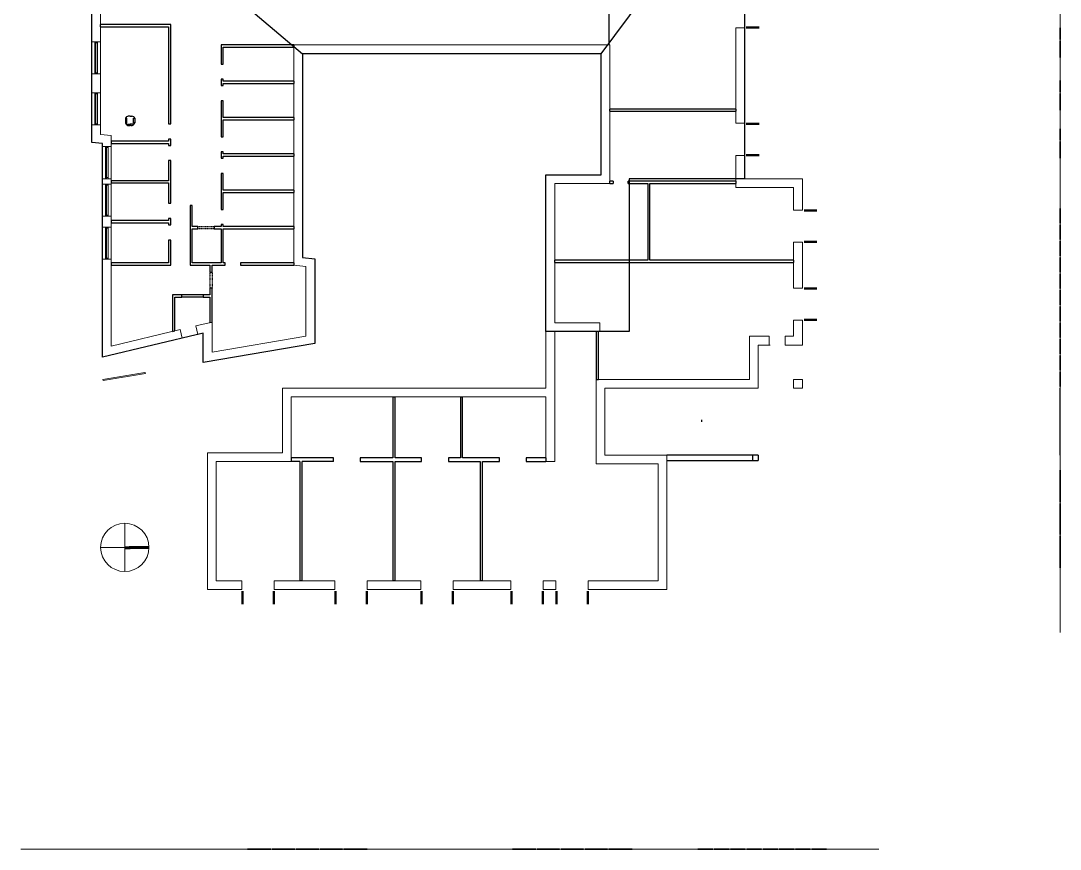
# Model space of a CAD drawing. Header units: inches. Extents: x -3048 to 2593, y -3508 to 2302.
# Drawn here: x -1662 to 660, y -487 to 1364 of the extents above; entities that cross this region are included whole.
import ezdxf

# ---------------------------------------------------------------- set-up
doc = ezdxf.new("R2010")
doc.units = ezdxf.units.IN
doc.header["$MEASUREMENT"] = 0
doc.linetypes.add('Dash 1_16_', pattern=[0.125, 0.0625, -0.0625])
doc.linetypes.add('Overhead', pattern=[0.15625, 0.09375, -0.0625])
for name, color, linetype, lineweight in [('A-AREA', 32, 'Continuous', 30), ('A-DOOR', 31, 'Continuous', 30), ('A-DOOR-GLAZ', 31, 'Continuous', 50), ('A-FLOR', 140, 'Continuous', 30), ('A-FLOR-HRAL', 11, 'Continuous', 9), ('A-GENM', 13, 'Continuous', 30), ('A-GLAZ', 151, 'Continuous', 30), ('A-ROOF', 132, 'Continuous', 13), ('A-WALL', 113, 'Continuous', 13), ('C-NORTH', 7, 'Continuous', 13), ('C-TOPO', 7, 'Dash 1_16_', 9), ('I-FURN', 30, 'Continuous', 30), ('I-WALL', 2, 'Continuous', 30), ('L-SITE-WALL', 31, 'Continuous', 30), ('S-STRS-MBND', 31, 'Continuous', 30)]:
    doc.layers.add(name, color=color, linetype=linetype, lineweight=lineweight)
doc.layers.get('A-DOOR').off()

# ---------------------------------------------------------------- blocks, each defined once
blk = doc.blocks.new('Opening-Arched - 36_ x 84_-103394-Level 1 New')
at = {"layer": 'A-GENM', "linetype": 'Overhead'}
for p, q in [((-18.3, 2.4), (17.7, 2.4)), ((-18.3, -2.4), (17.7, -2.4))]:
    blk.add_line(p, q, dxfattribs=at)
blk = doc.blocks.new('Double-Glass 1 - 72_ x 84_-106700-Level 1 New')
at = {"layer": 'A-DOOR-GLAZ'}
for p, q in [((-35, 42.6), (-35, 13.8)), ((35, 13.8), (35, 42.6))]:
    blk.add_line(p, q, dxfattribs=at)
blk = doc.blocks.new('Golden Proportion - Wood 6_w-135343-Level 1 New')
at = {"layer": 'A-GLAZ', "lineweight": 20}
for p, q in [((-34.8, 3), (-36, 3)), ((-34.8, 1), (-34.8, 3)), ((-32.8, 2.5), (-34.8, 2.5)), ((-34.8, 2.5), (-34.8, 1)), ((-34.8, 1), (-32.8, 1)), ((-33.5, 1), (-34.8, 1)), ((-33.5, -3), (-33.5, 1)), ((-32.8, 1), (-32.8, 2.5)), ((-7.5, 2.5), (-9.5, 2.5)), ((-9.5, 2.5), (-9.5, 1)), ((-9.5, 1), (-7.5, 1)), ((-7.5, 1), (-7.5, 2.5)), ((34.7, 2.5), (32.7, 2.5)), ((32.7, 2.5), (32.7, 1)), ((32.7, 1), (34.7, 1)), ((34.7, 1), (33.5, 1)), ((33.5, 1), (33.5, -3)), ((34.7, 3), (34.7, 1)), ((36, 3), (34.7, 3)), ((34.7, 1), (34.7, 2.5)), ((-36, -3), (-33.5, -3)), ((33.5, -3), (36, -3))]:
    blk.add_line(p, q, dxfattribs=at)
at = {"layer": 'A-GLAZ', "lineweight": 9}
for p, q in [((34.7, 3), (-34.8, 3)), ((-32.8, 2.5), (-9.5, 2.5)), ((-9.5, 1), (-32.8, 1)), ((-7.5, 2.5), (32.7, 2.5)), ((32.7, 1), (-7.5, 1)), ((-33.5, -3), (33.5, -3))]:
    blk.add_line(p, q, dxfattribs=at)
at = {"layer": 'A-GLAZ', "lineweight": 30}
for p, q in [((-9.5, 2), (-32.8, 2)), ((-32.8, 2), (-32.8, 1.5)), ((-32.8, 1.5), (-9.5, 1.5)), ((-9.5, 1.5), (-9.5, 2)), ((32.7, 2), (-7.5, 2)), ((-7.5, 2), (-7.5, 1.5)), ((-7.5, 1.5), (32.7, 1.5)), ((32.7, 1.5), (32.7, 2))]:
    blk.add_line(p, q, dxfattribs=at)
blk = doc.blocks.new('OfficeChair - OfficeChair-132399-Level 1 New')
at = {"layer": 'I-FURN', "color": 50}
for p, q in [((-10.6, -5.7), (-10.6, 4.3)), ((-10.6, 4.3), (-7.5, 4.3)), ((-9, 7.3), (0, 7.3)), ((-7.5, 4.3), (-7.5, -5.9)), ((-2, 10.6), (0, 10.6)), ((2, 10.6), (0, 10.6)), ((9, 7.3), (0, 7.3)), ((10.6, 4.3), (7.5, 4.3)), ((7.5, 4.3), (7.5, -5.9)), ((10.6, -5.7), (10.6, 4.3)), ((-7.5, -5.9), (-10.6, -5.9)), ((0, -10.4), (-4, -10.4)), ((0, -10.4), (4, -10.4)), ((7.5, -5.9), (10.6, -5.9))]:
    blk.add_line(p, q, dxfattribs=at)
for centre, radius, start, end in [((-2, 1.6), 9, 90, 162.9101), ((2, 1.6), 9, 17.0899, 90), ((-4, -3.4), 7, 199.3988, 270), ((4, -3.4), 7, 270, 340.6012)]:
    blk.add_arc(centre, radius, start, end, dxfattribs=at)
blk = doc.blocks.new('Opening-Arched - 48_ x 84_-104209-Level 1 New')
at = {"layer": 'A-GENM', "color": 50, "lineweight": 30}
for p, q in [((-24.3, 2.4), (23.7, 2.4)), ((-24.3, -2.4), (23.7, -2.4))]:
    blk.add_line(p, q, dxfattribs=at)

msp = doc.modelspace()

# ---------------------------------------------------------------- linework, layer by layer
at = {"layer": 'A-AREA'}
for p, q in [((-1539.1, 1719.2), (-1032.3, 1290.7)), ((-365.8, 1290.7), (-45.2, 1719.2)), ((-348.7, 1438.2), (-348.7, 1310.2))]:
    msp.add_line(p, q, dxfattribs=at)
msp.add_lwpolyline([(-1503.1, 1441.1), (-1539.1, 1444.3), (-1539.1, 1719.2), (-45.2, 1719.2), (-45.2, 1011.1), (-302.8, 1011.1), (-302.8, 669.6), (-488.8, 669.6), (-488.8, 1020.2), (-365.8, 1020.2), (-365.8, 1290.7), (-1032.3, 1290.7), (-1032.3, 835.5), (-1005.3, 832.5), (-1005.3, 643), (-1254.1, 600.5), (-1254.1, 666.3), (-1479.1, 612.3), (-1479.1, 1090.3), (-1503.1, 1092.4)], close=True, dxfattribs=at)
at = {"layer": 'A-FLOR', "extrusion": (1, 0, -1.83697e-16)}
for p, q in [((659.8, 393.5, 113.3), (659.8, 543.5, 113.3)), ((659.8, 393.5, 106.7), (659.8, 543.5, 106.7)), ((659.8, 393.5, 100.1), (659.8, 543.5, 100.1)), ((659.8, 393.5, 93.4), (659.8, 543.5, 93.4)), ((659.8, 393.5, 86.8), (659.8, 543.5, 86.8)), ((659.8, 393.5, 80.2), (659.8, 543.5, 80.2)), ((659.8, 393.5, 73.6), (659.8, 543.5, 73.6)), ((659.8, 393.5, 67), (659.8, 543.5, 67)), ((659.8, 393.5, 60.4), (659.8, 543.5, 60.4)), ((659.8, 393.5, 53.8), (659.8, 543.5, 53.8)), ((659.8, 393.5, 47.1), (659.8, 543.5, 47.1)), ((659.8, 393.5, 40.5), (659.8, 543.5, 40.5)), ((659.8, 393.5, 33.9), (659.8, 543.5, 33.9)), ((659.8, 393.5, 27.3), (659.8, 543.5, 27.3)), ((659.8, 393.5, 20.7), (659.8, 543.5, 20.7)), ((659.8, 393.5, 13.1), (659.8, 543.5, 13.1)), ((659.8, 393.5, 6.5), (659.8, 543.5, 6.5)), ((659.8, 393.5, 121), (659.8, 543.5, 121))]:
    msp.add_line(p, q, dxfattribs=at)
at = {"layer": 'A-FLOR-HRAL'}
for p, q in [((-1478.2, 562.2), (-1384.8, 578.1)), ((-1478.2, 562.2), (-1477.8, 560.2)), ((-1477.8, 560.2), (-1383.2, 576.3)), ((-1384.8, 578.1), (-1383.2, 576.3))]:
    msp.add_line(p, q, dxfattribs=at)
at = {"layer": 'A-GLAZ', "extrusion": (1, 0, -1.83697e-16), "elevation": 659.8}
for points in [[(1322.6, 157.7), (1348.6, 157.7), (1348.6, 196.3), (1322.6, 196.3)], [(1282.5, 157.7), (1319.6, 157.7), (1319.6, 196.3), (1282.5, 196.3)], [(1204.6, 157.7), (1230.6, 157.7), (1230.6, 196.3), (1204.6, 196.3)], [(1164.5, 157.7), (1201.6, 157.7), (1201.6, 196.3), (1164.5, 196.3)], [(1097.1, 157.7), (1123.1, 157.7), (1123.1, 196.3), (1097.1, 196.3)], [(1057, 157.7), (1094.1, 157.7), (1094.1, 196.3), (1057, 196.3)], [(911.7, 289.9), (944.8, 289.9), (944.8, 307.4), (911.7, 307.4)], [(875.2, 289.9), (908.3, 289.9), (908.3, 307.4), (875.2, 307.4)], [(838.7, 289.9), (871.8, 289.9), (871.8, 307.4), (838.7, 307.4)], [(802.3, 289.9), (835.3, 289.9), (835.3, 307.4), (802.3, 307.4)], [(765.8, 289.9), (798.9, 289.9), (798.9, 307.4), (765.8, 307.4)], [(729.3, 289.9), (762.4, 289.9), (762.4, 307.4), (729.3, 307.4)], [(692.8, 289.9), (725.9, 289.9), (725.9, 307.4), (692.8, 307.4)], [(656.3, 289.9), (689.4, 289.9), (689.4, 307.4), (656.3, 307.4)], [(619.9, 289.9), (652.9, 289.9), (652.9, 307.4), (619.9, 307.4)], [(583.4, 289.9), (616.5, 289.9), (616.5, 307.4), (583.4, 307.4)], [(546.9, 289.9), (580, 289.9), (580, 307.4), (546.9, 307.4)], [(288.8, 158.9), (360.2, 158.9), (360.2, 206.1), (288.8, 224)], [(216, 158.9), (285.8, 158.9), (285.8, 224.9), (216, 242.3)], [(141.6, 158.9), (213, 158.9), (213, 243), (141.6, 260.9)]]:
    msp.add_lwpolyline(points, close=True, dxfattribs=at)
at = {"layer": 'A-GLAZ', "extrusion": (0, -1, 6.12323e-17), "elevation": 487.1}
for points in [[(-1155.1, 123.1), (-1103.3, 123.1), (-1103.3, 214.2), (-1155.1, 214.2)], [(-1100.3, 123.1), (-1050, 123.1), (-1050, 214.2), (-1100.3, 214.2)], [(-1047, 123.1), (-996.4, 123.1), (-996.4, 214.2), (-1047, 214.2)], [(-993.4, 123.1), (-943.1, 123.1), (-943.1, 214.2), (-993.4, 214.2)], [(-940.1, 123.1), (-888.3, 123.1), (-888.3, 214.2), (-940.1, 214.2)], [(-563.4, 123.1), (-511.5, 123.1), (-511.5, 214.2), (-563.4, 214.2)], [(-508.5, 123.1), (-458.2, 123.1), (-458.2, 214.2), (-508.5, 214.2)], [(-455.2, 123.1), (-404.6, 123.1), (-404.6, 214.2), (-455.2, 214.2)], [(-401.6, 123.1), (-351.3, 123.1), (-351.3, 214.2), (-401.6, 214.2)], [(-348.3, 123.1), (-296.5, 123.1), (-296.5, 214.2), (-348.3, 214.2)], [(-149.3, 289.9), (-116.2, 289.9), (-116.2, 307.4), (-149.3, 307.4)], [(-113, 289.9), (-79.9, 289.9), (-79.9, 307.4), (-113, 307.4)], [(-76.7, 289.9), (-43.7, 289.9), (-43.7, 307.4), (-76.7, 307.4)], [(-40.3, 289.9), (-7.2, 289.9), (-7.2, 307.4), (-40.3, 307.4)], [(-4, 289.9), (29.1, 289.9), (29.1, 307.4), (-4, 307.4)], [(32.3, 289.9), (65.3, 289.9), (65.3, 307.4), (32.3, 307.4)], [(68.5, 289.9), (101.6, 289.9), (101.6, 307.4), (68.5, 307.4)], [(104.8, 289.9), (137.9, 289.9), (137.9, 307.4), (104.8, 307.4)]]:
    msp.add_lwpolyline(points, close=True, dxfattribs=at)
at = {"layer": 'A-ROOF', "extrusion": (1, 0, -1.83697e-16)}
for p, q in [((659.8, 1807.9), (659.8, -3.1)), ((659.8, 1011.1, 519), (659.8, 1011.1, 546.1)), ((659.8, 1011.1, 546.1), (659.8, 963.5, 546.1)), ((659.8, 963.5, 522), (659.8, 1011.1, 522)), ((659.8, 978.5, 322.8), (659.8, 978.5, 432)), ((659.8, 978.5, 432), (659.8, 650.2, 432)), ((659.8, 963.5, 546.1), (659.8, 925.1, 525.2)), ((659.8, 925.1, 501.1), (659.8, 963.5, 522)), ((659.8, 963.5, 546.1), (659.8, 963.5, 519)), ((659.8, 925.1, 525.2), (659.8, 925.1, 522.2)), ((659.8, 925.1, 522.2), (659.8, 924.3, 516.7)), ((659.8, 913.4, 491.7), (659.8, 925.1, 491.7)), ((659.8, 925.1, 491.7), (659.8, 925.1, 498.1)), ((659.8, 925.1, 498.1), (659.8, 924.2, 492.6)), ((659.8, 925.1, 498.1), (659.8, 925.1, 522.2)), ((659.8, 924.3, 516.7), (659.8, 914.1, 516.7)), ((659.8, 924.3, 516.7), (659.8, 924.1, 492.6)), ((659.8, 924.2, 492.6), (659.8, 914.3, 492.6)), ((659.8, 914.3, 492.6), (659.8, 913.4, 498.1)), ((659.8, 914.1, 516.7), (659.8, 914.3, 492.6)), ((659.8, 914.1, 516.7), (659.8, 913.4, 522.2)), ((659.8, 913.4, 522.2), (659.8, 913.4, 525.2)), ((659.8, 913.4, 525.2), (659.8, 650.2, 657.1)), ((659.8, 650.2, 633.2), (659.8, 913.4, 501.1)), ((659.8, 913.4, 522.2), (659.8, 913.4, 491.7)), ((659.8, 650.2, 432), (659.8, 520.5, 322.8)), ((659.8, 650.2, 657.1), (659.8, 650.2, 630.2)), ((659.8, 543.5, 282), (659.8, 520.5, 262.6)), ((659.8, 520.5, 250.7), (659.8, 543.5, 270.1)), ((659.8, 520.5, 250.7), (659.8, 543.5, 250.7)), ((659.8, 520.5, 262.6), (659.8, 520.5, 250.7)), ((659.8, 393.5, 243), (659.8, 393.5, 254.9))]:
    msp.add_line(p, q, dxfattribs=at)
at = {"layer": 'A-ROOF', "extrusion": (0, -1, 6.12323e-17)}
for p, q in [((-1661.8, -487.1), (255, -487.1)), ((-1245.2, -487.1, 277.8), (-1539.1, -487.1, 330)), ((-1539.1, -487.1, 330), (-1539.1, -487.1, 318.1)), ((-1539.1, -487.1, 330), (-1245.2, -487.1, 330)), ((-1503.3, -487.1, 311.7), (-1503.3, -487.1, 323.6)), ((-1479.2, -487.1, 307.4), (-1479.2, -487.1, 319.4)), ((-1254.1, -487.1, 267.3), (-1254.1, -487.1, 279.4)), ((-1245.2, -487.1, 265.8), (-1245.2, -487.1, 277.8)), ((-1245.2, -487.1, 277.8), (-1245.2, -487.1, 330)), ((-1245.2, -487.1, 330), (-336.3, -487.1, 330)), ((-339.4, -487.1, 326.2), (-1245.2, -487.1, 326.2)), ((-218.8, -487.1, 326.2), (-339.4, -487.1, 326.2)), ((-339.4, -487.1, 326.2), (-302.7, -487.1, 372.1)), ((-302.7, -487.1, 372.1), (-182.6, -487.1, 372.1)), ((-302.4, -487.1, 657.1), (-302.7, -487.1, 654.1)), ((84.1, -487.1, 633.2), (-302.4, -487.1, 657.1)), ((-218.8, -487.1, 314.2), (-218.8, -487.1, 326.2)), ((-182.6, -487.1, 322.8), (-182.6, -487.1, 432)), ((-182.6, -487.1, 432), (83.9, -487.1, 432)), ((83.9, -487.1, 432), (171.4, -487.1, 322.8)), ((83.9, -487.1, 630.2), (84.1, -487.1, 633.2))]:
    msp.add_line(p, q, dxfattribs=at)
at = {"layer": 'A-ROOF', "extrusion": (1, 0, -1.83697e-16), "elevation": 659.8}
for points in [[(1719.2, 318.1), (1011.1, 318.1), (1011.1, 330), (1719.2, 330)], [(978.5, 310.6), (520.5, 310.6), (520.5, 322.8), (978.5, 322.8)], [(459, 226.6), (459, 238.5), (108.5, 326.2), (108.5, 314.2)]]:
    msp.add_lwpolyline(points, close=True, dxfattribs=at)
at = {"layer": 'A-ROOF', "extrusion": (0, -1, 6.12323e-17), "elevation": 487.1}
msp.add_lwpolyline([(-218.8, 314.2), (-1245.2, 314.2)], dxfattribs=at)
for points in [[(-218.8, 250.7), (-152.7, 250.7), (-152.7, 262.6), (-218.8, 262.6)], [(-182.6, 310.6), (171.4, 310.6), (171.4, 322.8), (-182.6, 322.8)]]:
    msp.add_lwpolyline(points, close=True, dxfattribs=at)
at = {"layer": 'A-WALL'}
for p, q in [((-1503.1, 1441.1), (-1503.1, 1092.4)), ((-1483.6, 1110.2), (-1483.6, 1459)), ((-45.2, 1348.4), (-64.7, 1348.4)), ((-64.7, 1348.4), (-64.7, 1135.1)), ((-45.2, 1135.1), (-45.2, 1348.4)), ((-1503.1, 1317.4), (-1483.6, 1317.4)), ((-1051.8, 1310.2), (-1051.8, 818.1)), ((-346.3, 1310.2), (-1051.8, 1310.2)), ((-346.3, 1000.7), (-346.3, 1310.2)), ((-1032.3, 835.5), (-1032.3, 1290.7)), ((-1032.3, 1290.7), (-365.8, 1290.7)), ((-365.8, 1290.7), (-365.8, 1020.2)), ((-1483.6, 1245.4), (-1503.1, 1245.4)), ((-1503.1, 1203.4), (-1483.6, 1203.4)), ((-1483.6, 1131.4), (-1503.1, 1131.4)), ((-64.7, 1135.1), (-45.2, 1135.1)), ((-1503.1, 1092.4), (-1479.1, 1090.3)), ((-1459.6, 1108.1), (-1483.6, 1110.2)), ((-1459.6, 637), (-1459.6, 1108.1)), ((-1479.1, 1090.3), (-1479.1, 612.3)), ((-1479.1, 1083.3), (-1459.6, 1083.3)), ((-45.2, 1063.1), (-64.7, 1063.1)), ((-64.7, 1063.1), (-64.7, 991.6)), ((-45.2, 1011.1), (-45.2, 1063.1)), ((-1459.6, 1011.3), (-1479.1, 1011.3)), ((-1479.1, 999.3), (-1459.6, 999.3)), ((-365.8, 1020.2), (-488.8, 1020.2)), ((-488.8, 1020.2), (-488.8, 543.3)), ((-469.3, 1000.7), (-346.3, 1000.7)), ((-469.3, 689.1), (-469.3, 1000.7)), ((83.8, 1011.1), (-45.2, 1011.1)), ((83.8, 941.3), (83.8, 1011.1)), ((-64.7, 991.6), (64.3, 991.6)), ((64.3, 991.6), (64.3, 941.3)), ((64.3, 941.3), (83.8, 941.3)), ((-1459.6, 927.3), (-1479.1, 927.3)), ((-1479.1, 903.3), (-1459.6, 903.3)), ((83.8, 869.3), (64.3, 869.3)), ((64.3, 869.3), (64.3, 766.8)), ((83.8, 766.8), (83.8, 869.3)), ((-1459.6, 831.3), (-1479.1, 831.3)), ((-1051.8, 818.1), (-1024.8, 815.1)), ((-1005.3, 832.5), (-1032.3, 835.5)), ((-1024.8, 815.1), (-1024.8, 659.5)), ((-1005.3, 643), (-1005.3, 832.5)), ((64.3, 766.8), (83.8, 766.8)), ((-1305.6, 674), (-1459.6, 637)), ((-1301, 655.1), (-1305.6, 674)), ((-1234.6, 691), (-1270.5, 682.4)), ((-1270.5, 682.4), (-1266, 663.5)), ((-1234.6, 623.6), (-1234.6, 691)), ((-368.5, 689.1), (-469.3, 689.1)), ((-368.5, 669.6), (-368.5, 689.1)), ((83.8, 694.8), (64.3, 694.8)), ((64.3, 694.8), (64.3, 659.1)), ((83.8, 639.6), (83.8, 694.8)), ((-1479.1, 612.3), (-1301, 655.1)), ((-1266, 663.5), (-1254.1, 666.3)), ((-1254.1, 666.3), (-1254.1, 600.5)), ((-1024.8, 659.5), (-1234.6, 623.6)), ((-469.3, 379.5), (-469.3, 669.6)), ((-469.3, 669.6), (-368.5, 669.6)), ((-34.5, 659.1), (-34.5, 562.8)), ((9.8, 659.1), (-34.5, 659.1)), ((9.8, 639.6), (9.8, 659.1)), ((64.3, 659.1), (45.8, 659.1)), ((45.8, 639.6), (45.8, 659.1)), ((-1254.1, 600.5), (-1005.3, 643)), ((-15, 639.6), (11.8, 639.6)), ((-15, 543.3), (-15, 639.6)), ((45.8, 639.6), (83.8, 639.6)), ((-376.5, 562.8), (-376.5, 373.8)), ((-34.5, 562.8), (-376.5, 562.8)), ((-1077.1, 543.3), (-1077.1, 399)), ((-488.8, 543.3), (-1077.1, 543.3)), ((-357, 393.3), (-357, 543.3)), ((-357, 543.3), (-15, 543.3)), ((-1057.6, 379.5), (-1057.6, 523.8)), ((-1057.6, 523.8), (-488.8, 523.8)), ((-488.8, 523.8), (-488.8, 379.5)), ((-1077.1, 399), (-1245.1, 399)), ((-1245.1, 399), (-1245.1, 93.2)), ((-1225.6, 379.5), (-1057.6, 379.5)), ((-1225.6, 112.7), (-1225.6, 379.5)), ((-488.8, 379.5), (-469.3, 379.5)), ((-376.5, 373.8), (-238.5, 373.8)), ((-219, 393.3), (-357, 393.3)), ((-238.5, 373.8), (-238.5, 112.7)), ((-219, 93.2), (-219, 393.3)), ((-1245.1, 93.2), (-1167.7, 93.2)), ((-1167.7, 112.7), (-1225.6, 112.7)), ((-1167.7, 93.2), (-1167.7, 112.7)), ((-960.1, 112.7), (-1095.7, 112.7)), ((-1095.7, 112.7), (-1095.7, 93.2)), ((-1095.7, 93.2), (-960.1, 93.2)), ((-960.1, 93.2), (-960.1, 112.7)), ((-768.1, 112.7), (-888.1, 112.7)), ((-888.1, 112.7), (-888.1, 93.2)), ((-888.1, 93.2), (-768.1, 93.2)), ((-768.1, 93.2), (-768.1, 112.7)), ((-567.1, 112.7), (-696.1, 112.7)), ((-696.1, 112.7), (-696.1, 93.2)), ((-696.1, 93.2), (-567.1, 93.2)), ((-567.1, 93.2), (-567.1, 112.7)), ((-466.5, 112.7), (-495.1, 112.7)), ((-495.1, 112.7), (-495.1, 93.2)), ((-495.1, 93.2), (-466.5, 93.2)), ((-466.5, 93.2), (-466.5, 112.7)), ((-238.5, 112.7), (-394.5, 112.7)), ((-394.5, 112.7), (-394.5, 93.2)), ((-394.5, 93.2), (-219, 93.2))]:
    msp.add_line(p, q, dxfattribs=at)
at = {"layer": 'A-WALL', "extrusion": (1, 0, -1.83697e-16)}
for p, q in [((659.8, 1011.1), (659.8, 1011.1, 519)), ((659.8, 963.5, 519), (659.8, 1011.1, 519)), ((659.8, 925.1, 498.1), (659.8, 963.5, 519)), ((659.8, 543.5, 119.9), (659.8, 948.4, 119.9)), ((659.8, 948.4, 119.9), (659.8, 948.4, 310.6)), ((659.8, 543.5, 286.7), (659.8, 948.4, 286.7)), ((659.8, 650.2, 630.2), (659.8, 913.4, 498.1)), ((659.8, 650.2, 630.2), (659.8, 650.2, 432)), ((659.8, 639.7), (659.8, 639.7, 119.9)), ((659.8, 562.9, 119.9), (659.8, 562.9)), ((659.8, 543.5), (659.8, 543.5, 310.6)), ((659.8, 459, 121), (659.8, 459, 226.6)), ((659.8, 381.4, 66.6), (659.8, 393.5, 66.6)), ((659.8, 393.5, 66.6), (659.8, 393.5)), ((659.8, 381.4, 119.9), (659.8, 393.5, 119.9)), ((659.8, 393.5, 119.9), (659.8, 393.5, 66.6)), ((659.8, 393.5, 119.9), (659.8, 393.5, 243)), ((659.8, 381.4), (659.8, 381.4, 66.6)), ((659.8, 381.4, 66.6), (659.8, 381.4, 119.9)), ((659.8, 108.5), (659.8, 108.5, 314.2))]:
    msp.add_line(p, q, dxfattribs=at)
at = {"layer": 'A-WALL', "extrusion": (0, -1, 6.12323e-17)}
for p, q in [((-1539.1, -487.1), (-1539.1, -487.1, 318.1)), ((-1245.2, -487.1, 265.8), (-1539.1, -487.1, 318.1)), ((-1503.3, -487.1), (-1503.3, -487.1, 311.7)), ((-1479.2, -487.1, 307.4), (-1479.2, -487.1)), ((-1254.3, -487.1, 43.9), (-1254.1, -487.1, 267.3)), ((-1245.2, -487.1, 265.8), (-1245.2, -487.1, 50.1)), ((-302.7, -487.1, 372.1), (-302.7, -487.1, 654.1)), ((-302.7, -487.1, 654.1), (83.9, -487.1, 630.2)), ((-218.8, -487.1), (-218.8, -487.1, 314.2)), ((-218.8, -487.1, 226.8), (-152.7, -487.1, 226.8)), ((-26.6, -487.1, 66.6), (-218.8, -487.1, 119.9)), ((-152.7, -487.1, 226.8), (-152.7, -487.1, 310.6)), ((-152.7, -487.1, 286.7), (141.3, -487.1, 286.7)), ((-14.9, -487.1, 66.6), (-26.6, -487.1, 66.6)), ((64.5, -487.1, 119.9), (-14.9, -487.1, 119.9)), ((-14.9, -487.1, 119.9), (-14.9, -487.1)), ((64.5, -487.1), (64.5, -487.1, 119.9)), ((141.3, -487.1, 119.9), (83.9, -487.1, 119.9)), ((83.9, -487.1, 119.9), (83.9, -487.1)), ((83.9, -487.1, 630.2), (83.9, -487.1, 432)), ((141.3, -487.1, 310.6), (141.3, -487.1, 119.9))]:
    msp.add_line(p, q, dxfattribs=at)
at = {"layer": 'A-WALL', "extrusion": (1, 0, -1.83697e-16), "elevation": 659.8}
for points in [[(1279.5, 154.7), (1351.6, 154.7), (1351.6, 199.3), (1279.5, 199.3)], [(1161.5, 154.7), (1233.6, 154.7), (1233.6, 199.3), (1161.5, 199.3)], [(1054, 154.7), (1126.1, 154.7), (1126.1, 199.3), (1054, 199.3)], [(363.2, 155.9), (138.6, 155.9), (138.6, 264.7), (363.2, 208.4)]]:
    msp.add_lwpolyline(points, close=True, dxfattribs=at)
at = {"layer": 'A-WALL'}
msp.add_lwpolyline([(64.3, 562.8), (64.3, 543.3), (83.8, 543.3), (83.8, 562.8)], close=True, dxfattribs=at)
at = {"layer": 'A-WALL', "extrusion": (0, -1, 6.12323e-17), "elevation": 487.1}
for points in [[(-1158.1, 119.9), (-885.1, 119.9), (-885.1, 217.2), (-1158.1, 217.2)], [(-566.3, 119.9), (-293.3, 119.9), (-293.3, 217.2), (-566.3, 217.2)]]:
    msp.add_lwpolyline(points, close=True, dxfattribs=at)
at = {"layer": 'C-NORTH'}
for p, q in [((-1429.5, 241.4), (-1429.5, 133.4)), ((-1483.5, 187.4), (-1429.5, 187.4))]:
    msp.add_line(p, q, dxfattribs=at)
at = {"layer": 'C-NORTH', "const_width": 6.75}
msp.add_lwpolyline([(-1429.5, 186.6), (-1375.5, 187.4)], dxfattribs=at)
at = {"layer": 'C-NORTH'}
msp.add_circle((-1429.5, 187.4), 54, dxfattribs=at)
at = {"layer": 'C-TOPO', "extrusion": (0, -1, 6.12323e-17)}
for p, q in [((-1303, -487.1, 4.5), (-1307.7, -487.1, 0.2)), ((-1287.8, -487.1, 17.9), (-1303, -487.1, 4.5)), ((-1245.6, -487.1, 11.9), (-1294.6, -487.1, 11.9)), ((-1267.7, -487.1, 34.1), (-1287.8, -487.1, 17.9)), ((-1245.4, -487.1, 23.9), (-1280.4, -487.1, 23.9)), ((-1254.3, -487.1, 43.9), (-1267.7, -487.1, 34.1)), ((-1245.2, -487.1, 50.1), (-1254.3, -487.1, 43.9)), ((-1245.2, -487.1, 50.1), (-1245.2, -487.1))]:
    msp.add_line(p, q, dxfattribs=at)
at = {"layer": 'I-WALL'}
for p, q in [((-1326.7, 1355.8), (-1483.6, 1355.8)), ((-1483.6, 1350.9), (-1483.6, 1355.8)), ((-1483.6, 1350.9), (-1331.6, 1350.9)), ((-1331.6, 1350.9), (-1331.6, 1133.6)), ((-1326.7, 1133.6), (-1326.7, 1355.8)), ((-1214.5, 1310.2), (-1214.5, 1267.5)), ((-1051.8, 1310.2), (-1214.5, 1310.2)), ((-1209.7, 1267.5), (-1209.7, 1305.3)), ((-1209.7, 1305.3), (-1051.8, 1305.3)), ((-1051.8, 1310.2), (-1051.8, 1305.3)), ((-1214.5, 1267.5), (-1209.7, 1267.5)), ((-1209.7, 1233.5), (-1214.5, 1233.5)), ((-1214.5, 1233.5), (-1214.5, 1219.5)), ((-1209.7, 1229), (-1209.7, 1233.5)), ((-1214.5, 1219.5), (-1209.7, 1219.5)), ((-1051.8, 1229), (-1209.7, 1229)), ((-1209.7, 1219.5), (-1209.7, 1224.1)), ((-1209.7, 1224.1), (-1051.8, 1224.1)), ((-1051.8, 1229), (-1051.8, 1224.1)), ((-1209.7, 1185.5), (-1214.5, 1185.5)), ((-1214.5, 1185.5), (-1214.5, 1105.1)), ((-1209.7, 1147.8), (-1209.7, 1185.5)), ((-64.7, 1166.8), (-346.3, 1166.8)), ((-346.3, 1161.9), (-346.3, 1166.8)), ((-346.3, 1161.9), (-64.7, 1161.9)), ((-64.7, 1166.8), (-64.7, 1161.9)), ((-1051.8, 1147.8), (-1209.7, 1147.8)), ((-1209.7, 1105.1), (-1209.7, 1142.9)), ((-1209.7, 1142.9), (-1051.8, 1142.9)), ((-1051.8, 1147.8), (-1051.8, 1142.9)), ((-1331.6, 1133.6), (-1326.7, 1133.6)), ((-1331.6, 1095), (-1459.6, 1095)), ((-1459.6, 1095), (-1459.6, 1090.1)), ((-1326.7, 1099.6), (-1331.6, 1099.6)), ((-1331.6, 1099.6), (-1331.6, 1095)), ((-1326.7, 1085.6), (-1326.7, 1099.6)), ((-1214.5, 1105.1), (-1209.7, 1105.1)), ((-1459.6, 1090.1), (-1331.6, 1090.1)), ((-1331.6, 1090.1), (-1331.6, 1085.6)), ((-1331.6, 1085.6), (-1326.7, 1085.6)), ((-1209.7, 1071.1), (-1214.5, 1071.1)), ((-1214.5, 1071.1), (-1214.5, 1057.1)), ((-1209.7, 1066.6), (-1209.7, 1071.1)), ((-1326.7, 1051.6), (-1331.6, 1051.6)), ((-1331.6, 1051.6), (-1331.6, 1006.6)), ((-1326.7, 956.3), (-1326.7, 1051.6)), ((-1214.5, 1057.1), (-1209.7, 1057.1)), ((-1051.8, 1066.6), (-1209.7, 1066.6)), ((-1209.7, 1057.1), (-1209.7, 1061.7)), ((-1209.7, 1061.7), (-1051.8, 1061.7)), ((-1051.8, 1066.6), (-1051.8, 1061.7)), ((-1209.7, 1023.1), (-1214.5, 1023.1)), ((-1214.5, 1023.1), (-1214.5, 942.7)), ((-1209.7, 985.4), (-1209.7, 1023.1)), ((-1331.6, 1006.6), (-1459.6, 1006.6)), ((-1459.6, 1006.6), (-1459.6, 1001.7)), ((-1459.6, 1001.7), (-1331.6, 1001.7)), ((-1331.6, 1001.7), (-1331.6, 956.3)), ((-339, 1005.5), (-346.3, 1005.5)), ((-346.3, 1000.7), (-346.3, 1005.5)), ((-346.3, 1000.7), (-339, 1000.7)), ((-339, 1005.5), (-339, 1000.7)), ((-64.7, 1005.5), (-305, 1005.5)), ((-305, 1000.7), (-305, 1005.5)), ((-305, 1000.7), (-261.5, 1000.7)), ((-261.5, 1000.7), (-261.5, 829.2)), ((-256.6, 829.2), (-256.6, 1000.7)), ((-256.6, 1000.7), (-64.7, 1000.7)), ((-64.7, 1005.5), (-64.7, 1000.7)), ((-1051.8, 985.4), (-1209.7, 985.4)), ((-1209.7, 942.7), (-1209.7, 980.5)), ((-1209.7, 980.5), (-1051.8, 980.5)), ((-1051.8, 985.4), (-1051.8, 980.5)), ((-1331.6, 956.3), (-1326.7, 956.3)), ((-1283.6, 951.3), (-1283.6, 818.1)), ((-1278.7, 951.3), (-1283.6, 951.3)), ((-1278.7, 904.2), (-1278.7, 951.3)), ((-1214.5, 942.7), (-1209.7, 942.7)), ((-1331.6, 917.8), (-1459.6, 917.8)), ((-1459.6, 917.8), (-1459.6, 912.9)), ((-1459.6, 912.9), (-1331.6, 912.9)), ((-1326.7, 922.3), (-1331.6, 922.3)), ((-1331.6, 922.3), (-1331.6, 917.8)), ((-1331.6, 912.9), (-1331.6, 908.3)), ((-1331.6, 908.3), (-1326.7, 908.3)), ((-1326.7, 908.3), (-1326.7, 922.3)), ((-1209.7, 908.7), (-1214.5, 908.7)), ((-1214.5, 908.7), (-1214.5, 904.2)), ((-1209.7, 904.2), (-1209.7, 908.7)), ((-1266.1, 904.2), (-1278.7, 904.2)), ((-1278.7, 823), (-1278.7, 899.3)), ((-1278.7, 899.3), (-1266.1, 899.3)), ((-1266.1, 899.3), (-1266.1, 904.2)), ((-1214.5, 904.2), (-1230.1, 904.2)), ((-1230.1, 904.2), (-1230.1, 899.3)), ((-1230.1, 899.3), (-1214.5, 899.3)), ((-1214.5, 899.3), (-1214.5, 823)), ((-1051.8, 904.2), (-1209.7, 904.2)), ((-1209.7, 823), (-1209.7, 899.3)), ((-1209.7, 899.3), (-1051.8, 899.3)), ((-1051.8, 904.2), (-1051.8, 899.3)), ((-1326.7, 874.3), (-1331.6, 874.3)), ((-1331.6, 874.3), (-1331.6, 823)), ((-1326.7, 818.1), (-1326.7, 874.3)), ((-1331.6, 823), (-1459.6, 823)), ((-1459.6, 823), (-1459.6, 818.1)), ((-1459.6, 818.1), (-1326.7, 818.1)), ((-1283.6, 818.1), (-1239.5, 818.1)), ((-1214.5, 823), (-1278.7, 823)), ((-1239.5, 818.1), (-1239.5, 802.5)), ((-1234.6, 818.1), (-1205.1, 818.1)), ((-1234.6, 802.5), (-1234.6, 818.1)), ((-1205.1, 823), (-1209.7, 823)), ((-1205.1, 818.1), (-1205.1, 823)), ((-1051.8, 823), (-1171.1, 823)), ((-1171.1, 823), (-1171.1, 818.1)), ((-1171.1, 818.1), (-1051.8, 818.1)), ((-1051.8, 823), (-1051.8, 818.1)), ((-261.5, 829.2), (-469.3, 829.2)), ((-469.3, 824.3), (-469.3, 829.2)), ((-469.3, 824.3), (64.3, 824.3)), ((64.3, 829.2), (-256.6, 829.2)), ((64.3, 829.2), (64.3, 824.3)), ((-1239.5, 802.5), (-1234.6, 802.5)), ((-1234.6, 766.5), (-1239.5, 766.5)), ((-1239.5, 766.5), (-1239.5, 751.7)), ((-1234.6, 691), (-1234.6, 766.5)), ((-1302.1, 751.7), (-1322.6, 751.7)), ((-1322.6, 751.7), (-1322.6, 669.9)), ((-1317.7, 746.9), (-1302.1, 746.9)), ((-1317.7, 671.1), (-1317.7, 746.9)), ((-1302.1, 746.9), (-1302.1, 751.7)), ((-1239.5, 751.7), (-1254.1, 751.7)), ((-1254.1, 751.7), (-1254.1, 746.9)), ((-1254.1, 746.9), (-1239.5, 746.9)), ((-1239.5, 746.9), (-1239.5, 689.9)), ((-1239.5, 689.9), (-1234.6, 691)), ((-1322.6, 669.9), (-1317.7, 671.1)), ((-376.5, 669.6), (-376.5, 562.8)), ((-371.6, 669.6), (-376.5, 669.6)), ((-371.6, 562.8), (-371.6, 669.6)), ((-376.5, 562.8), (-371.6, 562.8)), ((-830.5, 523.8), (-830.5, 387.2)), ((-830.5, 523.8), (-825.6, 523.8)), ((-825.6, 387.2), (-825.6, 523.8)), ((-680, 523.8), (-680, 387.2)), ((-680, 523.8), (-675.1, 523.8)), ((-675.1, 387.2), (-675.1, 523.8)), ((-963.7, 387.2), (-1057.6, 387.2)), ((-1057.6, 387.2), (-1057.6, 379.5)), ((-1038.2, 379.5), (-1057.6, 379.5)), ((-1038.2, 379.5), (-1038.2, 112.7)), ((-1033.3, 112.7), (-1033.3, 379.5)), ((-963.7, 379.5), (-1033.3, 379.5)), ((-963.7, 379.5), (-963.7, 387.2)), ((-903.7, 387.2), (-903.7, 379.5)), ((-830.5, 387.2), (-903.7, 387.2)), ((-903.7, 379.5), (-830.5, 379.5)), ((-830.5, 379.5), (-830.5, 112.7)), ((-766.8, 387.2), (-825.6, 387.2)), ((-825.6, 112.7), (-825.6, 379.5)), ((-825.6, 379.5), (-766.8, 379.5)), ((-766.8, 379.5), (-766.8, 387.2)), ((-706.8, 387.2), (-706.8, 379.5)), ((-680, 387.2), (-706.8, 387.2)), ((-706.8, 379.5), (-635.5, 379.5)), ((-592.8, 387.2), (-675.1, 387.2)), ((-635.5, 379.5), (-635.5, 112.7)), ((-630.6, 112.7), (-630.6, 379.5)), ((-630.6, 379.5), (-592.8, 379.5)), ((-592.8, 379.5), (-592.8, 387.2)), ((-488.8, 387.2), (-532.8, 387.2)), ((-532.8, 387.2), (-532.8, 379.5)), ((-532.8, 379.5), (-488.8, 379.5)), ((-488.8, 387.2), (-488.8, 379.5)), ((-1033.3, 112.7), (-1038.2, 112.7)), ((-825.6, 112.7), (-830.5, 112.7)), ((-630.6, 112.7), (-635.5, 112.7))]:
    msp.add_line(p, q, dxfattribs=at)
at = {"layer": 'L-SITE-WALL'}
for p, q in [((-15, 393.3), (-219, 393.3)), ((-219, 381.3), (-15, 381.3)), ((-26.8, 381.3), (-26.8, 393.3)), ((-15, 393.3), (-15, 381.3))]:
    msp.add_line(p, q, dxfattribs=at)
at = {"layer": 'S-STRS-MBND'}
msp.add_line((-141, 468.3), (-141, 472.5), dxfattribs=at)

# ---------------------------------------------------------------- block references
at = {"layer": 'A-DOOR'}
for p, rotation in [((-55.1, 1384.4), 270), ((-55.1, 1099.1), 270), ((73.9, 905.3), 270), ((73.9, 730.8), 270), ((-1131.7, 103.1), 180), ((-924.1, 103.1), 180), ((-732.1, 103.1), 180), ((-531.1, 103.1), 180), ((-430.5, 103.1), 180)]:
    msp.add_blockref('Double-Glass 1 - 72_ x 84_-106700-Level 1 New', p, dxfattribs=dict(at, rotation=rotation))
at = {"layer": 'A-GENM'}
for name, p, rotation in [('Opening-Arched - 36_ x 84_-103394-Level 1 New', (-1248.4, 901.7), 180), ('Opening-Arched - 36_ x 84_-103394-Level 1 New', (-1237, 784.2), 270), ('Opening-Arched - 48_ x 84_-104209-Level 1 New', (-1278.4, 749.3), 179.9999999999999)]:
    msp.add_blockref(name, p, dxfattribs=dict(at, rotation=rotation))
at = {"layer": 'A-GLAZ', "rotation": 89.99999999999999}
for p in [(-1493.4, 1281.4), (-1493.4, 1167.4), (-1469.4, 1047.3), (-1469.4, 963.3), (-1469.4, 867.3)]:
    msp.add_blockref('Golden Proportion - Wood 6_w-135343-Level 1 New', p, dxfattribs=at)
at = {"layer": 'I-FURN', "rotation": 179.9999999999999}
msp.add_blockref('OfficeChair - OfficeChair-132399-Level 1 New', (-1417.6, 1140.6), dxfattribs=at)

doc.saveas('drawing.dxf')
